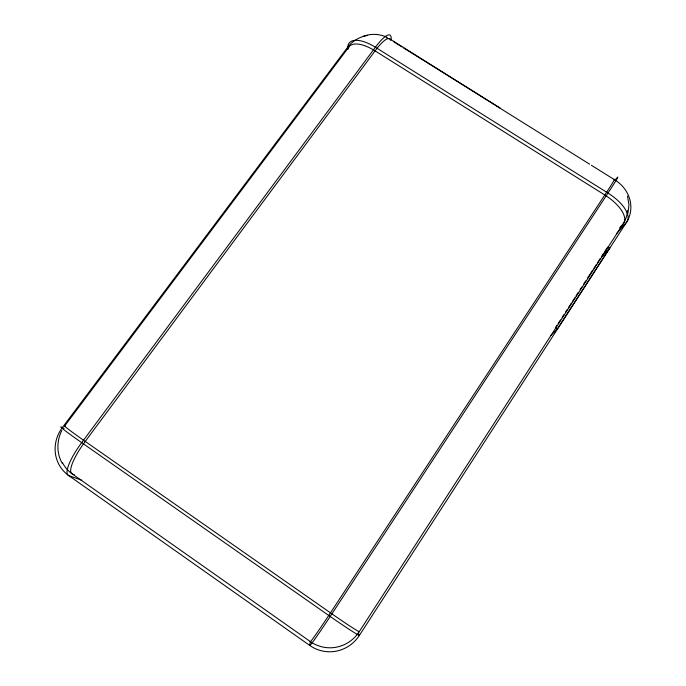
<?xml version="1.0" encoding="UTF-8"?>
<svg xmlns="http://www.w3.org/2000/svg" width="686" height="686" viewBox="0 0 686 686"><rect width="100%" height="100%" fill="white"/><g stroke="black" fill="none" stroke-linecap="round" stroke-linejoin="round"><path stroke-width="1.03" d="M347.639 49.143L347.742 47.137A31.393 28.649 6.4 0 1 367.653 35.44M310.372 641.436L309.729 645.432A36.847 35.595 -85.3 0 0 359.455 635.313L626.421 222.427A32.551 29.952 25.9 0 0 615.162 180.144L591.426 165.309M627.973 213.157L628.951 204.745L627.501 196.085M61.809 430.516C56.586 440.824 56.406 453.66 62.46 463.667M555.849 327.093L557.006 325.31M558.155 323.535L560.462 319.976M562.186 317.301L563.918 314.634M565.65 311.959L567.373 309.292M568.531 307.508L571.412 303.058M572.561 301.274L574.868 297.715M576.017 295.94L578.324 292.373M580.056 289.706L581.779 287.031M583.512 284.364L585.818 280.806M587.542 278.13L592.73 270.121M593.879 268.337L596.185 264.779M597.343 262.995L600.224 258.545M601.373 256.77L603.68 253.203M604.829 251.428L607.136 247.869M62.537 462.784A35.123 33.288 -39.3 0 0 72.364 473.992L310.261 641.53A36.332 35.132 -85.3 0 0 359.327 631.557L623.111 223.953A32.156 29.618 25.9 0 0 627.467 210.611M550.918 335.48L557.281 329.057L609.725 247.963L607.985 246.857M348.977 46.862L64.664 426.006M619.604 227.949L623.111 223.953A32.173 14.286 30.9 0 0 604.812 195.004L375.088 50.884A31.436 13.506 39.1 0 0 347.931 49.281M616.611 233.514L626.421 222.427A32.568 14.56 30.8 0 0 607.993 193.066L375.396 47.248A31.813 13.746 39.2 0 0 347.742 47.137L62.366 427.558A35.595 33.717 -39.5 0 0 68.754 475.595L309.729 645.432A36.59 1.175 -56.8 0 0 330.198 616.465L607.993 193.066A33.374 0.952 -55.9 0 0 615.162 180.144M602.085 256.418L609.725 247.963M363.348 36.247C371.023 33.417 379.667 33.794 387.033 37.361M81.72 480.2L68.754 475.595A35.535 8.892 -52.9 0 1 81.694 442.642L375.396 47.248A32.491 7.289 -59.8 0 1 391.046 40.105M74.354 474.721L72.364 473.992A35.055 8.712 -52.9 0 1 85.236 441.424L375.088 50.884A32.088 7.16 -59.8 0 1 390.488 40.122M64.081 428.467L62.366 427.558A35.02 1.2 34.4 0 0 81.694 442.642L330.198 616.465A35.946 1.278 35 0 0 359.455 635.313L358.324 633.178M393.747 41.795L401.859 46.862M403.66 47.986L564.321 148.373M565.23 148.939L589.668 164.211M389.614 38.802L500.171 108.062M555.514 327.917L557.281 329.057M386.278 37.644A31.393 28.649 6.4 0 1 388.722 38.785M310.261 641.53A36.084 1.098 -56.8 0 0 330.463 612.847L604.812 195.004A32.945 0.9 -55.9 0 0 614.287 179.38M359.327 631.557A35.466 1.158 35 0 1 330.463 612.847L85.236 441.424A34.557 1.08 34.5 0 1 65.35 426.229"/></g></svg>
